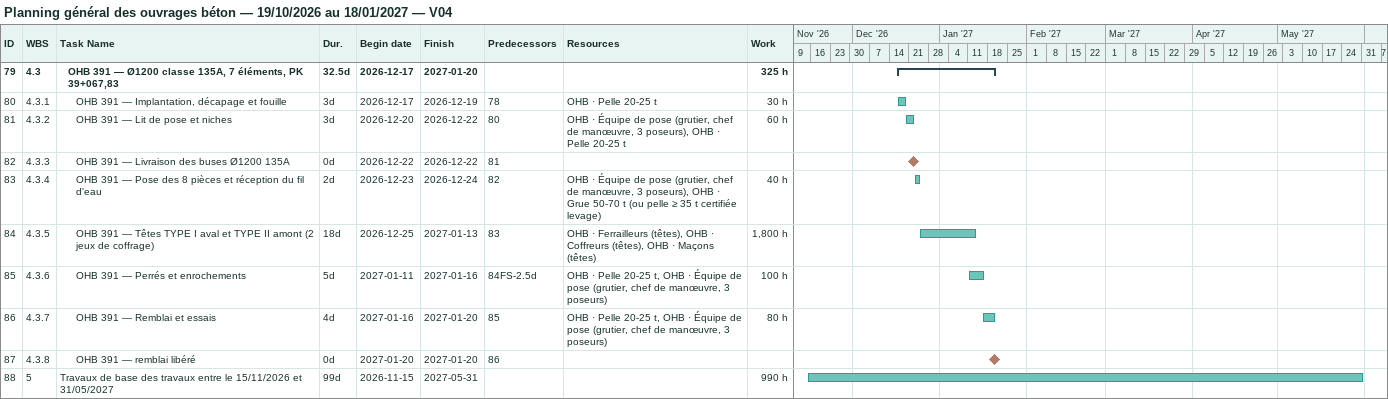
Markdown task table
Planning général des ouvrages béton — 19/10/2026 au 18/01/2027 — V04

| ID | WBS | Task | Duration | Start | Finish | Predecessors | Resources | Work (h) |
|---|---|---|---|---|---|---|---|---|
| 79 | 4.3 | **OHB 391 — Ø1200 classe 135A, 7 éléments, PK 39+067,83** | 32.5d | 2026-12-17 | 2027-01-20 |  |  | 325 |
| 80 | 4.3.1 | OHB 391 — Implantation, décapage et fouille | 3d | 2026-12-17 | 2026-12-19 | 78 | OHB · Pelle 20-25 t | 30 |
| 81 | 4.3.2 | OHB 391 — Lit de pose et niches | 3d | 2026-12-20 | 2026-12-22 | 80 | OHB · Équipe de pose (grutier, chef de manœuvre, 3 poseurs), OHB · Pelle 20-25 t | 60 |
| 82 | 4.3.3 | OHB 391 — Livraison des buses Ø1200 135A | 0d | 2026-12-22 | 2026-12-22 | 81 |  |  |
| 83 | 4.3.4 | OHB 391 — Pose des 8 pièces et réception du fil d'eau | 2d | 2026-12-23 | 2026-12-24 | 82 | OHB · Équipe de pose (grutier, chef de manœuvre, 3 poseurs), OHB · Grue 50-70 t (ou pelle ≥ 35 t certifiée levage) | 40 |
| 84 | 4.3.5 | OHB 391 — Têtes TYPE I aval et TYPE II amont (2 jeux de coffrage) | 18d | 2026-12-25 | 2027-01-13 | 83 | OHB · Ferrailleurs (têtes), OHB · Coffreurs (têtes), OHB · Maçons (têtes) | 1800 |
| 85 | 4.3.6 | OHB 391 — Perrés et enrochements | 5d | 2027-01-11 | 2027-01-16 | 84FS-2.5d | OHB · Pelle 20-25 t, OHB · Équipe de pose (grutier, chef de manœuvre, 3 poseurs) | 100 |
| 86 | 4.3.7 | OHB 391 — Remblai et essais | 4d | 2027-01-16 | 2027-01-20 | 85 | OHB · Pelle 20-25 t, OHB · Équipe de pose (grutier, chef de manœuvre, 3 poseurs) | 80 |
| 87 | 4.3.8 | OHB 391 — remblai libéré | 0d | 2027-01-20 | 2027-01-20 | 86 |  |  |
| 88 | 5 | Travaux de base des travaux entre le 15/11/2026 et 31/05/2027 | 99d | 2026-11-15 | 2027-05-31 |  |  | 990 |
